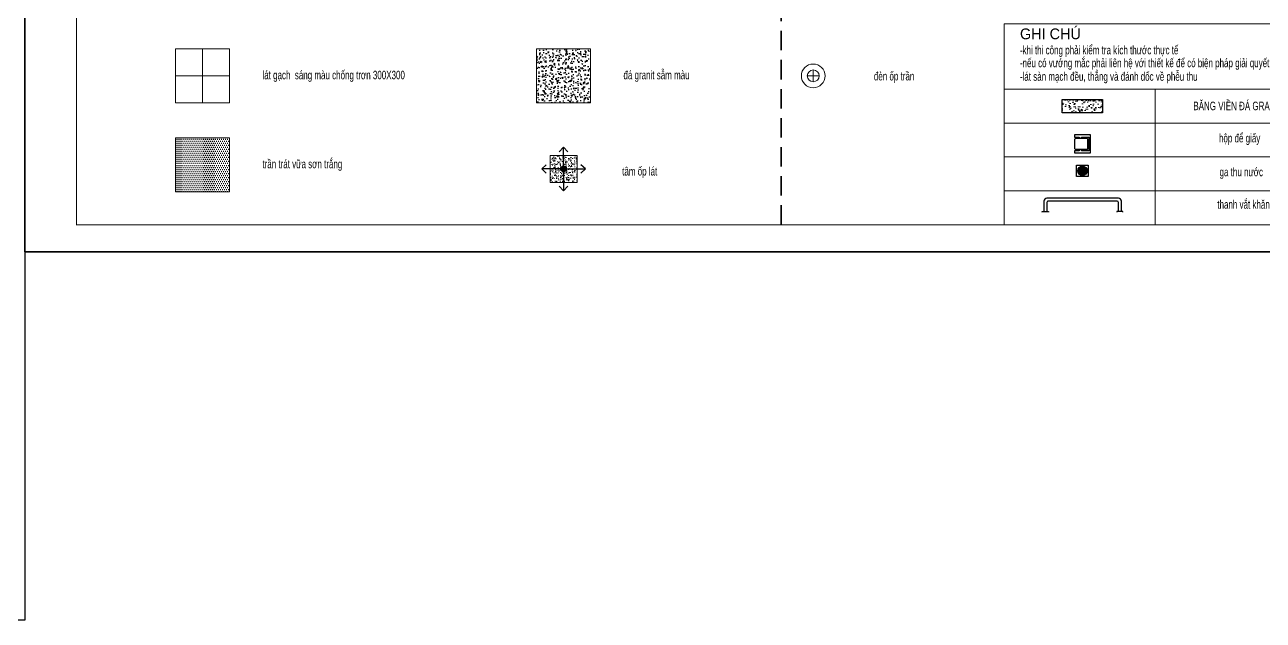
# Model space of a CAD drawing. Header units: millimetres. Extents: x 1336014 to 2939047, y -333549 to -60566.
# Drawn here: x 1385059 to 1393040, y -208848 to -205008 of the extents above; entities that cross this region are included whole.
import ezdxf
from ezdxf.enums import TextEntityAlignment as Align

# ---------------------------------------------------------------- set-up
doc = ezdxf.new("R2010")
doc.units = ezdxf.units.MM
doc.header["$MEASUREMENT"] = 0
doc.linetypes.add('HIDDEN', pattern=[0.375, 0.25, -0.125])
for name, color, linetype, lineweight in [('05.Text', 253, 'Continuous', 18), ('08.Dim', 156, 'Continuous', 15), ('11.Khung bo', 32, 'Continuous', 50), ('12.Khung', 36, 'Continuous', 25), ('AUDIT_I_140806231233-0', 7, 'Continuous', 5), ('CA-dim', 8, 'Continuous', 13), ('CA.dim 08', 8, 'Continuous', 13), ('CA.thay 145', 145, 'Continuous', 18), ('CCA - TUONG', 7, 'Continuous', 35), ('lat san', 139, 'Continuous', 13)]:
    doc.layers.add(name, color=color, linetype=linetype, lineweight=lineweight)
for name, color, linetype in [('diemnhan', 10, 'Continuous'), ('HACH', 250, 'Continuous'), ('text', 7, 'Continuous')]:
    doc.layers.add(name, color=color, linetype=linetype)
doc.layers.add('Tpl_Bound', color=1, linetype='Continuous', plot=False)
doc.styles.add('CA.JSC1', font='', dxfattribs={"width": 0.8})
doc.styles.add('TT5_Text Dim', font='hoatbif.shx', dxfattribs={"width": 0.6})
doc.styles.get('CA.JSC1').set_extended_font_data('.VnAvantH')

# ---------------------------------------------------------------- blocks, each defined once
blk = doc.blocks.new('100')
at = {"layer": '11.Khung bo', "const_width": 26.7}
blk.add_lwpolyline([(1860913, -945240), (1860913, -916940), (1896063, -916940), (1896063, -945240)], close=True, dxfattribs=at)
blk.add_lwpolyline([(1860913, -945240), (1860913, -916940), (1896063, -916940), (1896063, -945240)], close=True, dxfattribs=at)
blk.add_lwpolyline([(1860913, -945240), (1860913, -916940), (1896063, -916940), (1896063, -945240)], close=True, dxfattribs=at)
at = {"layer": '12.Khung'}
blk.add_lwpolyline([(1901579, -945940), (1901579, -916240), (1859580, -916240), (1859580, -945940)], close=True, dxfattribs=at)
blk.add_lwpolyline([(1901579, -945940), (1901579, -916240), (1859580, -916240), (1859580, -945940)], close=True, dxfattribs=at)
blk.add_lwpolyline([(1901579, -945940), (1901579, -916240), (1859580, -916240), (1859580, -945940)], close=True, dxfattribs=at)
blk = doc.blocks.new('dfgdgdggdg')
at = {"color": 147}
for p, q in [((-55, 0), (55, 0)), ((0, 55), (0, -55))]:
    blk.add_line(p, q, dxfattribs=at)
blk.add_circle((0, 0), 110)
blk.add_circle((0, 0), 55, dxfattribs=at)
blk = doc.blocks.new('WH1')
h = blk.add_hatch()
h.set_pattern_fill('HONEY', color=250, angle=-180, style=0)
h.set_pattern_definition([(180, (28744.471, 7941.3756), (-4.7625, -2.74963), [3.175, -6.35]), (300, (28744.471, 7941.3756), (4.76249943, -2.74963099), [3.175, -6.35]), (240, (28744.471, 7941.3756), (-5.7e-07, -5.49926099), [-6.35, 3.175])])
h.paths.add_polyline_path([(120, 71, 1), (23, 71, 1)])
for p, q in [((0, 0), (0, 141)), ((0, 141), (146, 141)), ((146, 0), (0, 0)), ((146, 141), (146, 0))]:
    blk.add_line(p, q)
blk.add_circle((72, 71), 58.6)
at = {"color": 8}
blk.add_circle((72, 71), 48.6, dxfattribs=at)
blk = doc.blocks.new('ewefw')
at = {"linetype": 'Continuous', "ltscale": 50}
for p, q in [((-29.8, -53.2), (-29.8, 69.1)), ((-29.8, 69.1), (109.8, 69.1)), ((93.1, 56), (-13, 56)), ((-13, 56), (-13, 1.7)), ((-13, 1.7), (-2.8, 1.7)), ((-2.8, 1.7), (-2.8, -17.8)), ((0, 44.9), (0.9, 48)), ((0, -44.9), (0, 44.9)), ((0.9, 48), (3.7, 49.8)), ((3.7, 49.8), (8.4, 50.4)), ((8.4, 50.4), (71.6, 50.4)), ((71.6, 50.4), (77.2, 49.8)), ((77.2, 49.8), (80.7, 48)), ((80.7, 48), (81.9, 44.9)), ((81.9, 44.9), (81.9, -44.9)), ((84.7, -17.8), (84.7, 1.7)), ((84.7, 1.7), (93.1, 1.7)), ((93.1, 1.7), (93.1, 56)), ((109.8, 69.1), (109.8, -53.2)), ((-13, -53.2), (-29.8, -53.2)), ((-2.8, -17.8), (-13, -17.8)), ((-13, -17.8), (-13, -53.2)), ((0.9, -49.5), (0, -44.9)), ((3.7, -52.3), (0.9, -49.5)), ((8.4, -53.2), (3.7, -52.3)), ((71.6, -53.2), (8.4, -53.2)), ((77.2, -52.3), (71.6, -53.2)), ((80.7, -49.5), (77.2, -52.3)), ((81.9, -44.9), (80.7, -49.5)), ((93.1, -17.8), (84.7, -17.8)), ((93.1, -53.2), (93.1, -17.8)), ((109.8, -53.2), (93.1, -53.2))]:
    blk.add_line(p, q, dxfattribs=at)
blk = doc.blocks.new('A$C3D407474')
for points in [[(0, 60), (0, 55), (60, 55), (60, 60)], [(780, 60), (780, 55), (720, 55), (720, 60)]]:
    blk.add_lwpolyline(points)
for points in [[(15, 55), (15, -45, 0.414214), (45, -75), (735, -75, 0.414214), (765, -45), (765, 55)], [(45, 55), (45, -35, 0.414214), (55, -45), (725, -45, 0.414214), (735, -35), (735, 55)]]:
    blk.add_lwpolyline(points, format="xyb")

msp = doc.modelspace()

# ---------------------------------------------------------------- hatches: boundary and pattern name
at = {"layer": 'CA.dim 08'}
h = msp.add_hatch(dxfattribs=at)
h.set_pattern_fill('AR-CONC', color=256, scale=8.333333, angle=-90, style=0)
h.set_pattern_definition([(320, (1391744.5, -205576.544), (-5.229, -59.772), [6.25, -68.75]), (265, (1391744.5, -205576.544), (62.683, 11.563), [5, -55]), (10.451, (1391744.066, -205581.525), (57.453, -48.209), [5.312, -58.429]), (316.184, (1391761.17, -205576.544), (-13.793, -88.937), [9.375, -103.125]), (6.636, (1391760.02, -205583.96), (81.176, -77.889), [7.968, -87.643]), (261.184, (1391761.17, -205576.54), (81.177, -77.89), [7.5, -82.5]), (291, (1391757, -205584.88), (-33.552, -49.742), [6.25, -68.75]), (236, (1391757, -205584.88), (60.429, -20.276), [5, -55]), (341.451, (1391754.206, -205589.023), (26.878, -70.019), [5.312, -58.429]), (307.5, (1391744.502, -205576.544), (27.7412, -1.0133), [0, -54.3333, 0, -55.8333, 0, -55.2083]), (277.5, (1391744.502, -205576.544), (32.8676, -21.9225), [0, -31.8333, 0, -53.0833, 0, -21.0417]), (237.5, (1391744.502, -205557.96), (-1.8796, -44.4852), [0, -20.8333, 0, -65, 0, -86.25]), (227.5, (1391744.502, -205549.628), (8.342, -48.599), [0, -27.0833, 0, -43.1667, 0, -61.25])])
h.paths.add_polyline_path([(1391744.5, -205490.5), (1391744.5, -205576.5), (1392005.3, -205576.5), (1392005.3, -205490.5)])
at = {"layer": 'diemnhan'}
msp.add_hatch(color=256, dxfattribs=at).paths.add_polyline_path([(1388531.4, -205919.3, 1), (1388531.4, -205956.4, 1)])
at = {"layer": 'HACH'}
h = msp.add_hatch(dxfattribs=at)
h.set_pattern_fill('AR-CONC', color=256, scale=8.333333)
h.set_pattern_definition([(50, (1099666.516, -269133.124), (59.771682, -5.2293446), [6.25, -68.75]), (355, (1099666.516, -269133.124), (-11.562611, 62.682678), [5, -55]), (100.451444, (1099671.5, -269133.56), (48.20907, 57.453333), [5.311683, -58.428509]), (46.1842, (1099666.516, -269116.46), (88.936778, -13.793273), [9.375, -103.125]), (96.635635, (1099673.93, -269117.61), (77.888495, 81.17655), [7.967528, -87.642813]), (351.184164, (1099666.52, -269116.46), (77.888495, 81.17655), [7.5, -82.5]), (21, (1099674.85, -269120.624), (49.742254, -33.551574), [6.25, -68.75]), (326, (1099674.85, -269120.624), (20.276278, 60.42917), [5, -55]), (71.451445, (1099678.995, -269123.42), (70.018531, 26.877596), [5.311682, -58.428509]), (37.5, (1099666.516, -269133.124), (1.0133213, 27.7411545), [0, -54.3333333, 0, -55.8333333, 0, -55.2083333]), (7.5, (1099666.516, -269133.124), (21.9224615, 32.8676427), [0, -31.8333333, 0, -53.0833333, 0, -21.0416667]), (327.5, (1099647.933, -269133.124), (44.485203, -1.8795726), [0, -20.8333333, 0, -65, 0, -86.25]), (317.5, (1099639.6, -269133.124), (48.5988474, 8.342082), [0, -27.0833333, 0, -43.1666667, 0, -61.25])])
h.paths.add_polyline_path([(1388357.8, -205511.2), (1388705.1, -205511.2), (1388705.1, -205164), (1388357.8, -205164)])
h = msp.add_hatch(dxfattribs=at)
h.set_pattern_fill('DOTS', color=256, scale=208.333333, double=1)
h.set_pattern_definition([(0, (846919.294, -72086.458), (6.51041667, 13.02083333), [0, -13.02083333])])
h.paths.add_polyline_path([(1386031.3, -206085), (1386378.5, -206085), (1386378.5, -205737.7), (1386031.3, -205737.7)])
at = {"layer": 'HACH', "lineweight": 5}
h = msp.add_hatch(dxfattribs=at)
h.set_pattern_fill('AR-SAND', color=256, scale=13.888889, angle=90, style=0)
h.set_pattern_definition([(127.5, (939361.85, -1253677.974), (-26.76144124, -0.87490775), [0, -21.1111111, 0, -23.6111111, 0, -22.56944444]), (97.5, (939361.85, -1253677.974), (-39.1964731, 24.580232), [0, -11.3888889, 0, -19.02777778, 0, -7.29166667]), (57.5, (939361.85, -1253695.058), (-0.07859797, 43.2519703), [0, -6.94444444, 0, -25, 0, -32.6388889]), (47.5, (939361.85, -1253695.058), (-12.1899384, 41.7517584), [0, -3.47222222, 0, -16.3888889, 0, -18.75])])
h.paths.add_polyline_path([(1388618.3, -205851), (1388444.6, -205851), (1388444.6, -206024.6), (1388618.3, -206024.6)])

# ---------------------------------------------------------------- linework, layer by layer
at = {"layer": '08.Dim'}
for p, q in [((1392344.5, -205424.1), (1392344.5, -206297.4)), ((1391371.7, -205642.5), (1394180.1, -205642.5)), ((1391371.7, -205860.8), (1394180.1, -205860.8)), ((1391371.7, -206079.2), (1394180.1, -206079.2))]:
    msp.add_line(p, q, dxfattribs=at)
for points in [[(1391371.7, -205002), (1394180.1, -205002), (1394180.1, -205424.1), (1391371.7, -205424.1)], [(1391371.7, -205424.1), (1394180.1, -205424.1), (1394180.1, -206297.4), (1391371.7, -206297.4)]]:
    msp.add_lwpolyline(points, close=True, dxfattribs=at)
at = {"layer": 'CA.thay 145'}
msp.add_lwpolyline([(1388618.3, -205851), (1388444.6, -205851), (1388444.6, -206024.6), (1388618.3, -206024.6)], close=True, dxfattribs=at)
at = {"layer": 'CCA - TUONG', "color": 6, "linetype": 'HIDDEN', "ltscale": 500}
msp.add_lwpolyline([(1389934, -199047.5), (1389934, -206297.4)], dxfattribs=at)
at = {"layer": 'diemnhan'}
for points in [[(1388531.4, -205919.3), (1388531.4, -205797), (1388504.1, -205826.6)], [(1388531.4, -205919.3), (1388531.4, -205797), (1388558.8, -205826.6)], [(1388512.9, -205937.8), (1388390.6, -205937.8), (1388420.2, -205910.5)], [(1388512.9, -205937.8), (1388390.6, -205937.8), (1388420.2, -205965.2)], [(1388531.4, -205956.4), (1388531.4, -206078.7), (1388504.1, -206049.1)], [(1388531.4, -205956.4), (1388531.4, -206078.7), (1388558.8, -206049.1)], [(1388550, -205937.8), (1388672.3, -205937.8), (1388642.7, -205910.5)], [(1388550, -205937.8), (1388672.3, -205937.8), (1388642.7, -205965.2)]]:
    msp.add_lwpolyline(points, dxfattribs=at)
msp.add_circle((1388531.4, -205937.8), 18.6, dxfattribs=at)
at = {"layer": 'HACH'}
msp.add_lwpolyline([(1391744.5, -205490.5), (1392005.3, -205490.5), (1392005.3, -205576.5), (1391744.5, -205576.5)], close=True, dxfattribs=at)
at = {"layer": 'lat san'}
for p, q in [((1386204.9, -205164), (1386204.9, -205511.2)), ((1386031.3, -205337.6), (1386378.5, -205337.6))]:
    msp.add_line(p, q, dxfattribs=at)
for points in [[(1386031.3, -205511.2), (1386378.5, -205511.2), (1386378.5, -205164), (1386031.3, -205164)], [(1388357.8, -205511.2), (1388705.1, -205511.2), (1388705.1, -205164), (1388357.8, -205164)], [(1386031.3, -206085), (1386378.5, -206085), (1386378.5, -205737.7), (1386031.3, -205737.7)]]:
    msp.add_lwpolyline(points, close=True, dxfattribs=at)
at = {"layer": 'Tpl_Bound', "color": 1}
for points in [[(1371199.5, -208848.4), (1371199.5, -199047.5), (1385059.4, -199047.5), (1385059.4, -208848.4)], [(1385059.4, -206472.4), (1385059.4, -199047.5), (1395559.3, -199047.5), (1395559.3, -206472.4)]]:
    msp.add_lwpolyline(points, close=True, dxfattribs=at)

# ---------------------------------------------------------------- block references
at = {"layer": '05.Text', "xscale": 0.25, "yscale": 0.25, "zscale": 0.25}
msp.add_blockref('100', (920164.5, 30012.5), dxfattribs=at)
at = {"layer": 'CA-dim', "xscale": 0.694444444379769, "yscale": 0.694444444379769, "zscale": 0.694444444379769}
msp.add_blockref('dfgdgdggdg', (1390140.2, -205337.6), dxfattribs=at)
at = {"layer": 'HACH'}
for name, p, xscale, yscale, zscale, rotation in [('ewefw', (1391868.6, -205810), -0.833333333333333, 0.833333333333333, 0.833333333333333, 270), ('WH1', (1391912.4, -205913.4), 0.5136305732109273, 0.5136305732109273, 0.5136305732109273, 180), ('A$C3D407474', (1392136.5, -206176.6), 0.6666666667054716, 0.6666666667054716, 0.6666666667054716, 180)]:
    msp.add_blockref(name, p, dxfattribs=dict(at, xscale=xscale, yscale=yscale, zscale=zscale, rotation=rotation))

# ---------------------------------------------------------------- texts
at = {"layer": 'AUDIT_I_140806231233-0', "style": 'CA.JSC1'}
msp.add_text('GHI CHó', height=69.44, dxfattribs=at).set_placement((1391472.8, -205066.6), align=Align.MIDDLE_LEFT)
at = {"layer": 'text', "style": 'TT5_Text Dim', "width": 0.7}
for s, p in [('-khi thi c«ng ph¶i kiÓm tra kÝch th\xadíc thùc tÕ', (1391472.2, -205171.1)), ('-nÕu cã v\xadíng m¾c ph¶i liªn hÖ víi thiÕt kÕ ®Ó cã biÖn ph¸p gi¶i quyÕt', (1391472.2, -205254.3)), ('l¸t g¹ch  s¸ng mµu chèng tr¬n 300X300', (1386590.8, -205332.1)), ('®¸ granit sÉm mµu', (1388917.3, -205332.1)), ('®Ìn èp trÇn', (1390531.3, -205339.5)), ('-l¸t sµn m¹ch ®Òu, th¼ng vµ ®¸nh dèc vÒ phÔu thu ', (1391472.2, -205341.6)), ('trÇn tr¸t v÷a s¬n tr¾ng', (1386590.8, -205905.8)), ('t©m èp l¸t ', (1388909.2, -205952.8))]:
    msp.add_text(s, height=55, dxfattribs=at).set_placement(p, align=Align.MIDDLE_LEFT)
for s, p in [('B¡NG VIÒN §¸ GRANITE SÉM MµU', (1393453.9, -205559)), ('hép ®Ó giÊy', (1393021.3, -205766.5)), ('ga thu n\xadíc', (1393038.8, -205984.9)), ('thanh v¾t kh¨n INOX', (1393222.5, -206194.3))]:
    msp.add_text(s, height=55, dxfattribs=at).set_placement(p, align=Align.RIGHT)

doc.saveas('drawing.dxf')
